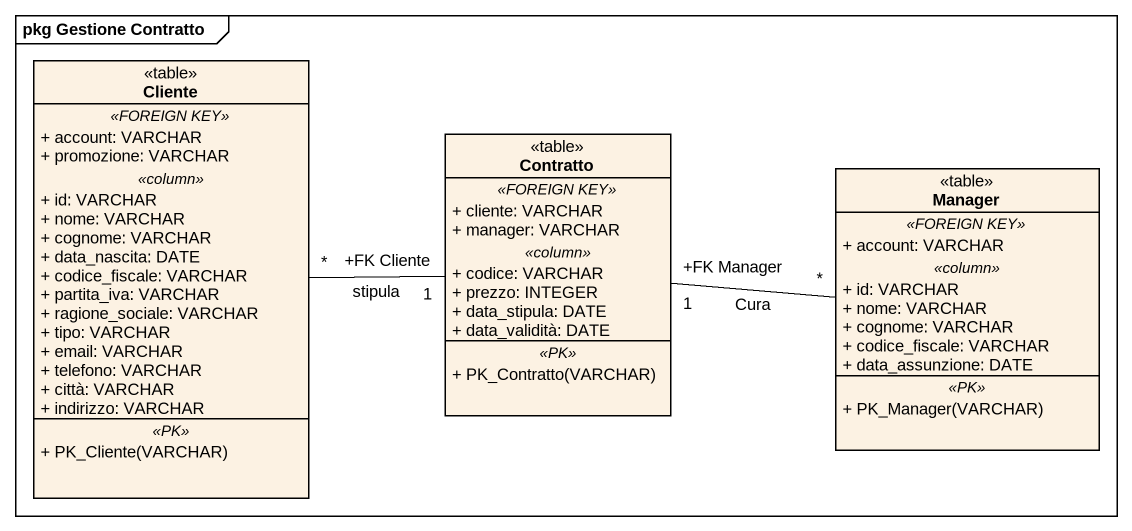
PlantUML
@startuml
mainframe pkg Gestione Contratto
hide circle
hide empty members
skinparam classAttributeIconSize 0
class Cliente <<table>> {
  .. <<FOREIGN KEY>> ..
  + account: VARCHAR
  + promozione: VARCHAR
  .. <<column>> ..
  + id: VARCHAR
  + nome: VARCHAR
  + cognome: VARCHAR
  + data_nascita: DATE
  + codice_fiscale: VARCHAR
  + partita_iva: VARCHAR
  + ragione_sociale: VARCHAR
  + tipo: VARCHAR
  + email: VARCHAR
  + telefono: VARCHAR
  + città: VARCHAR
  + indirizzo: VARCHAR
  .. <<PK>> ..
  + PK_Cliente(VARCHAR)
}
class Contratto <<table>> {
  .. <<FOREIGN KEY>> ..
  + cliente: VARCHAR
  + manager: VARCHAR
  .. <<column>> ..
  + codice: VARCHAR
  + prezzo: INTEGER
  + data_stipula: DATE
  + data_validità: DATE
  .. <<PK>> ..
  + PK_Contratto(VARCHAR)
}
class Manager <<table>> {
  .. <<FOREIGN KEY>> ..
  + account: VARCHAR
  .. <<column>> ..
  + id: VARCHAR
  + nome: VARCHAR
  + cognome: VARCHAR
  + codice_fiscale: VARCHAR
  + data_assunzione: DATE
  .. <<PK>> ..
  + PK_Manager(VARCHAR)
}
Cliente "*" -right- "+FK Cliente\n1" Contratto : stipula
Contratto "+FK Manager\n1" -right- "*" Manager : Cura
@enduml
